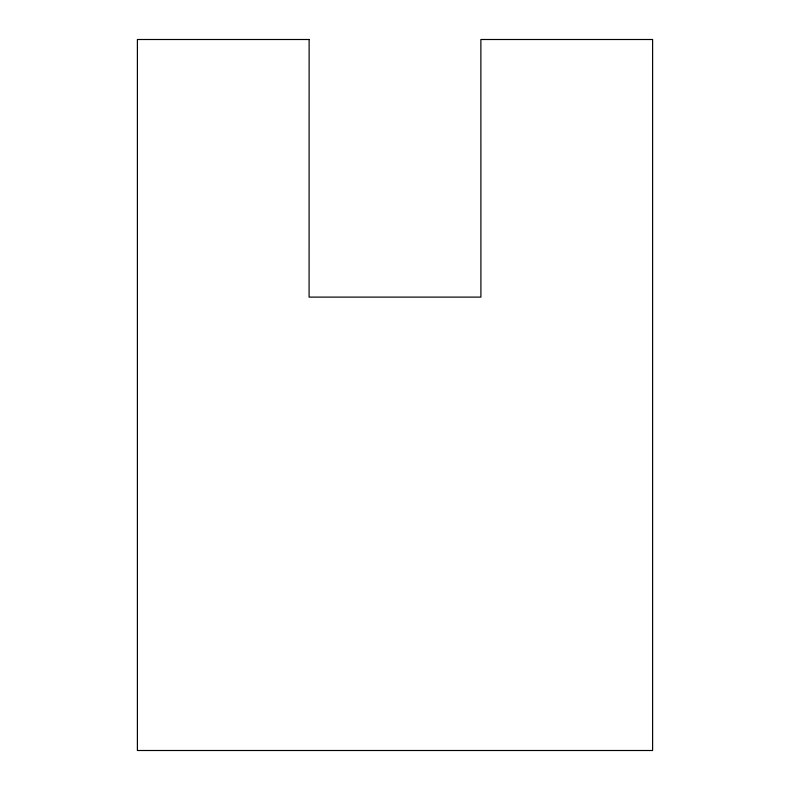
<?xml version="1.0" encoding="UTF-8"?>
<svg xmlns="http://www.w3.org/2000/svg" width="790" height="790" viewBox="0 0 790 790"><rect width="100%" height="100%" fill="white"/><g stroke="black" fill="none" stroke-linecap="round" stroke-linejoin="round"><path stroke-width="1.19" d="M309.127 39.5L137.391 39.5L137.391 750.5L652.609 750.5L652.609 39.5L480.873 39.5L480.913 297.109L309.088 297.109L309.127 39.5"/></g></svg>
